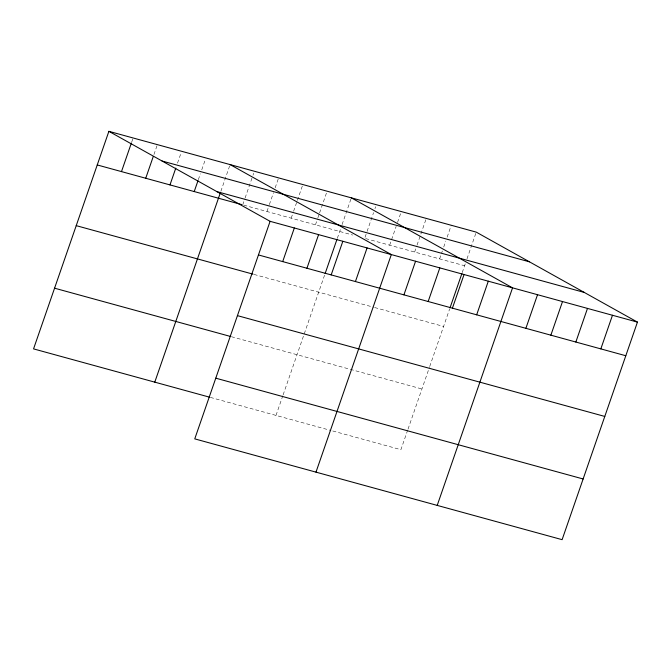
<?xml version="1.0" encoding="UTF-8"?>
<svg xmlns="http://www.w3.org/2000/svg" width="671" height="671" viewBox="0 0 671 671"><rect width="100%" height="100%" fill="white"/><g stroke="black" fill="none" stroke-linecap="round" stroke-linejoin="round"><path stroke-width="0.5" stroke-dasharray="3.35 2.52" d="M131.759 141.933L132.791 138.972M153.953 154.523L157.031 145.624M177.513 163.154L181.279 152.275M198.331 179.694L200.386 173.764M201.761 169.805L205.527 158.926M220.868 191.294L229.767 165.578M242.717 204.865L244.772 198.935M245.116 197.945L252.648 176.188M252.992 175.198L253.672 173.219M266.966 211.516L269.012 205.586M269.356 204.596L273.466 192.728M275.177 187.788L278.608 177.899M291.206 218.167L293.261 212.237M293.604 211.248L297.027 201.359M297.37 200.369L302.847 184.55M315.454 224.819L317.509 218.889M317.853 217.899L319.22 213.948M319.564 212.959L327.096 191.201M276.007 415.408L282.785 395.831M283.128 394.85L324.781 274.548M337.328 238.331L340.725 228.509M342.093 224.55L351.344 197.853M365.024 237.341L366.735 232.392M367.079 231.411L373.579 212.615M374.955 208.664L375.634 206.685M389.658 245.183L396.167 226.395M397.534 222.436L401.3 211.558M414.636 252.036L416.691 246.106M417.035 245.116L426.286 218.419M439.622 258.889L442.357 250.979M443.732 247.029L445.787 241.09M447.154 237.14L451.264 225.271M407.691 430.094L400.906 449.679L331.96 430.757M408.027 429.121L429.373 367.482M429.708 366.509L449.687 308.819M462.227 272.602L465.288 263.77M466.999 258.821L476.242 232.124M243.724 205.141L352.686 235.043M365.678 238.599L464.6 265.741M254.024 274.431L373.638 307.251M374.636 307.528L443.581 326.441M231.361 336.691L421.925 388.979M210.342 397.391L330.962 430.488"/><path stroke-width="1.01" d="M108.887 131.331L270.094 221.321L194.758 438.876L562.113 539.669L637.45 322.114L476.242 232.124L108.887 131.331L33.55 348.886L209.327 397.115M121.485 171.6L131.415 142.923M145.733 178.251L153.265 156.502M169.981 184.911L175.802 168.094M194.221 191.562L197.995 180.684M154.775 382.143L220.18 193.265M282.692 261.598L294.334 227.972M306.941 268.249L318.582 234.624M325.125 273.575L336.985 239.304M331.189 274.9L342.831 241.283M355.429 281.552L367.071 247.935M315.982 472.141L391.319 254.586L230.111 164.588M403.925 294.854L415.567 261.237M428.165 301.514L439.815 267.888M450.023 307.838L461.891 273.575M452.413 308.165L464.055 274.54M476.662 314.816L488.303 281.191M437.215 505.397L512.552 287.851L351.344 197.853M525.888 328.32L537.53 294.703M550.866 335.173L562.508 301.556M575.844 342.034L587.486 308.408M600.83 348.886L612.472 315.261M162.08 161.023L529.444 261.824M216.892 191.621L584.248 292.422M97.245 164.949L241.703 204.588M270.094 221.321L637.45 322.114M258.452 254.946L625.808 355.739M76.226 225.649L253.017 274.154M237.433 315.638L604.789 416.439M54.569 288.186L230.346 336.414M215.777 378.176L583.133 478.977"/></g></svg>
